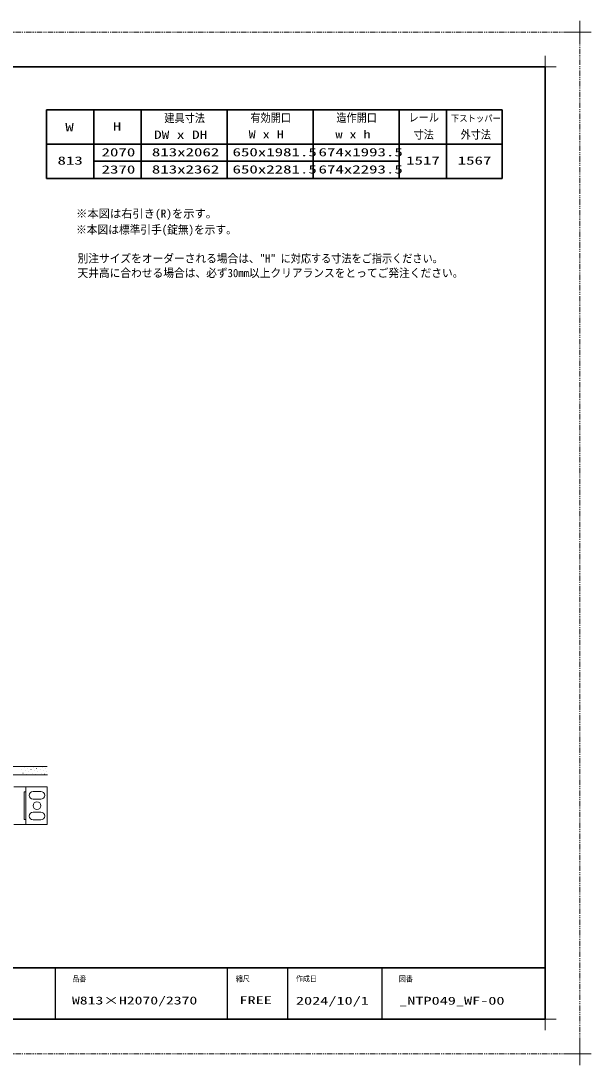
# Model space of a CAD drawing. Units: millimetres, scale not verified. Extents: x -1306 to 1306, y -607 to 607.
# Drawn here: x -263 to 400, y -607 to 607 of the extents above; entities that cross this region are included whole.
import ezdxf
from ezdxf.enums import TextEntityAlignment as Align

# ---------------------------------------------------------------- set-up
doc = ezdxf.new("R2010")
doc.units = ezdxf.units.MM
doc.header["$LTSCALE"] = 5
doc.linetypes.add('USER1', pattern=[2.5, 1.25, -0.25, 0.25, -0.25, 0.25, -0.25])
for name, color, linetype, lineweight in [('0-1_線(黄)', 2, 'Continuous', 15), ('0-3_陰線', 1, 'USER1', 9), ('0-D_線(白)', 7, 'Continuous', 30), ('1-0_線(水)', 4, 'Continuous', 9), ('1-2_ハッチング', 6, 'Continuous', 9), ('1-4_DEFPOINTS', 7, 'Continuous', 5), ('1-5_0', 3, 'Continuous', 25), ('1-8_図面枠', 7, 'Continuous', 35), ('1-9_一般', 7, 'Continuous', 5)]:
    doc.layers.add(name, color=color, linetype=linetype, lineweight=lineweight)
doc.styles.add('ＭＳ ゴシック', font='')
doc.styles.get('ＭＳ ゴシック').set_extended_font_data('MS Gothic')

# ---------------------------------------------------------------- blocks, each defined once
blk = doc.blocks.new('グループ-13-1')
at = {"layer": '1-9_一般'}
for p, q in [((62041.6, -14029.5), (62041.6, -13365.5)), ((61709.6, -13697.5), (62373.6, -13697.5))]:
    blk.add_line(p, q, dxfattribs=at)

msp = doc.modelspace()

# ---------------------------------------------------------------- linework, layer by layer
at = {"layer": '0-1_線(黄)'}
for p, q in [((-431.187, -260.049), (-232.188, -260.049)), ((-431.187, -269.549), (-231.935, -269.549))]:
    msp.add_line(p, q, dxfattribs=at)
at = {"layer": '0-3_陰線', "color": 4}
for p, q in [((387.036, 594), (-1292.964, 594)), ((387.036, -594), (387.036, 594)), ((387.036, -594), (-1292.964, -594))]:
    msp.add_line(p, q, dxfattribs=at)
at = {"layer": '0-D_線(白)'}
for p, q in [((-232.964, 504), (297.036, 504)), ((-232.964, 504), (297.036, 504)), ((-232.964, 504), (-232.964, 424)), ((-177.964, 504), (-177.964, 424)), ((-122.964, 504), (-122.964, 424)), ((-22.964, 504), (-22.964, 424)), ((77.036, 504), (77.036, 424)), ((177.036, 504), (177.036, 424)), ((232.036, 504), (232.036, 424)), ((232.036, 504), (232.036, 424)), ((297.036, 504), (297.036, 424)), ((-232.964, 464), (297.036, 464)), ((-177.964, 444), (177.036, 444)), ((-232.964, 424), (297.036, 424))]:
    msp.add_line(p, q, dxfattribs=at)
at = {"layer": '1-0_線(水)'}
for p, q in [((-271.187, -283.549), (-232.187, -283.549)), ((-257.187, -289.549), (-259.187, -289.549)), ((-259.187, -289.549), (-259.187, -321.549)), ((-257.187, -283.549), (-257.187, -327.549)), ((-248.687, -289.049), (-239.687, -289.049)), ((-232.187, -283.549), (-232.187, -327.549)), ((-248.687, -298.049), (-239.687, -298.049)), ((-248.687, -313.049), (-239.687, -313.049)), ((-271.187, -327.549), (-232.187, -327.549)), ((-257.187, -321.549), (-259.187, -321.549)), ((-248.687, -322.049), (-239.687, -322.049))]:
    msp.add_line(p, q, dxfattribs=at)
msp.add_circle((-244.187, -305.549), 4.5, dxfattribs=at)
for centre, start, end in [((-248.687, -293.549), 90, 270), ((-239.687, -293.549), 270, 90), ((-248.687, -317.549), 90, 270), ((-239.687, -317.549), 270, 90)]:
    msp.add_arc(centre, 4.5, start, end, dxfattribs=at)
at = {"layer": '1-2_ハッチング'}
for p, q in [((-261.747, -263.621), (-261.697, -263.621)), ((-259.095, -260.97), (-259.045, -260.97)), ((-257.769, -264.947), (-257.719, -264.947)), ((-255.117, -262.295), (-255.067, -262.295)), ((-253.792, -266.273), (-253.742, -266.273)), ((-251.14, -263.621), (-251.09, -263.621)), ((-248.488, -260.97), (-248.438, -260.97)), ((-247.162, -264.947), (-247.112, -264.947)), ((-244.511, -262.295), (-244.461, -262.295)), ((-243.185, -266.273), (-243.135, -266.273)), ((-240.533, -263.621), (-240.483, -263.621)), ((-237.882, -260.97), (-237.832, -260.97)), ((-236.556, -264.947), (-236.506, -264.947)), ((-233.904, -262.295), (-233.854, -262.295)), ((-232.578, -266.273), (-232.528, -266.273)), ((-260.421, -267.599), (-260.371, -267.599)), ((-256.443, -268.925), (-256.393, -268.925)), ((-249.814, -267.599), (-249.764, -267.599)), ((-245.837, -268.925), (-245.787, -268.925)), ((-239.207, -267.599), (-239.157, -267.599)), ((-235.23, -268.925), (-235.18, -268.925))]:
    msp.add_line(p, q, dxfattribs=at)
at = {"layer": '1-4_DEFPOINTS'}
for p, q in [((347.036, 541.55), (347.036, 566.45)), ((334.586, 554), (359.486, 554)), ((347.036, -566.45), (347.036, -541.55)), ((334.586, -554), (359.486, -554))]:
    msp.add_line(p, q, dxfattribs=at)
at = {"layer": '1-5_0', "color": 7}
for p, q in [((-222.964, -494), (-222.964, -554)), ((-22.964, -494), (-22.964, -554)), ((47.036, -494), (47.036, -554)), ((157.036, -494), (157.036, -554))]:
    msp.add_line(p, q, dxfattribs=at)
at = {"layer": '1-8_図面枠'}
msp.add_line((-1252.964, -494), (347.036, -494), dxfattribs=at)
msp.add_lwpolyline([(-1252.964, -554), (347.036, -554), (347.036, 554), (-1252.964, 554)], close=True, dxfattribs=at)

# ---------------------------------------------------------------- block references
at = {"layer": '0-3_陰線', "xscale": 0.04, "yscale": 0.04}
for p in [(-2094.629, 1141.9), (-2094.629, -46.1)]:
    msp.add_blockref('グループ-13-1', p, dxfattribs=at)

# ---------------------------------------------------------------- texts
at = {"layer": '0-1_線(黄)', "style": 'ＭＳ ゴシック'}
for s, height, width, p in [('建具寸法', 9.604, 0.9, (-95.965, 486.519)), ('有効開口', 9.604, 0.9, (4.021, 486.873)), ('造作開口', 9.604, 0.9, (104.021, 486.873)), ('レール', 9.604, 0.9, (188.004, 487.344)), ('下ストッパー', 7.697, 0.9, (237.209, 487.714)), ('W', 9.604, 1.5, (-211.217, 475.906)), ('H', 9.604, 1.5, (-155.826, 476.887)), ('DW x DH', 9.621, 1.35, (-107.962, 467.19)), ('W x H', 9.604, 1.25, (2.044, 467.615)), ('w x h', 9.604, 1.25, (102.981, 467.615)), ('寸法', 9.604, 0.9, (193.827, 467.325)), ('外寸法', 9.604, 0.9, (248.477, 467.325)), ('813', 9.604, 1.5, (-220.276, 437.121)), ('2070', 9.604, 1.5, (-169.024, 446.763)), ('813x2062', 9.604, 1.5, (-110.524, 446.865)), ('650x1981.5', 9.604, 1.5, (-16.7, 446.865)), ('674x1993.5', 9.604, 1.5, (83.3, 446.865)), ('1567', 9.604, 1.5, (245.142, 437.157)), ('2370', 9.604, 1.5, (-169.024, 426.763)), ('813x2362', 9.604, 1.5, (-110.524, 426.865)), ('650x2281.5', 9.604, 1.5, (-16.7, 426.865)), ('674x2293.5', 9.604, 1.5, (83.3, 426.865)), ('1517', 9.604, 1.5, (185.192, 437.157)), ('※本図は標準引手(錠無)を示す。', 9.621, 0.95, (-198.689, 356.788)), ('別注サイズをオーダーされる場合は、"H"', 9.621, 0.95, (-196.997, 323.255)), ('に対応する寸法をご指示ください。', 9.604, 0.9, (39.195, 323.255)), ('天井高に合わせる場合は、必ず30mm以上クリアランスをとってご発注ください。', 9.621, 0.95, (-196.997, 306.35))]:
    msp.add_text(s, height=height, dxfattribs=dict(at, width=width)).set_placement(p, align=Align.BOTTOM_LEFT)
msp.add_text('※本図は右引き(R)を示す。', height=9.621, dxfattribs=at).set_placement((-198.689, 375.36), align=Align.BOTTOM_LEFT)
at = {"layer": '1-8_図面枠', "style": 'ＭＳ ゴシック'}
for s, height, width, p in [('品番', 6.452, 0.9, (-202.964, -512.073)), ('縮尺', 6.452, 0.9, (-12.964, -512.038)), ('作成日', 6.452, 0.9, (57.036, -511.963)), ('図番', 6.452, 0.9, (176.633, -512.073)), ('W813×H2070/2370', 9.236, 1.45, (-203.459, -539.518)), ('FREE', 9.238, 1.5, (-8.665, -539.129)), ('2024/10/1', 9.238, 1.5, (57.036, -539.776)), ('_NTP049_WF-00', 9.238, 1.5, (177.071, -539.776))]:
    msp.add_text(s, height=height, dxfattribs=dict(at, width=width)).set_placement(p, align=Align.BOTTOM_LEFT)

doc.saveas('drawing.dxf')
